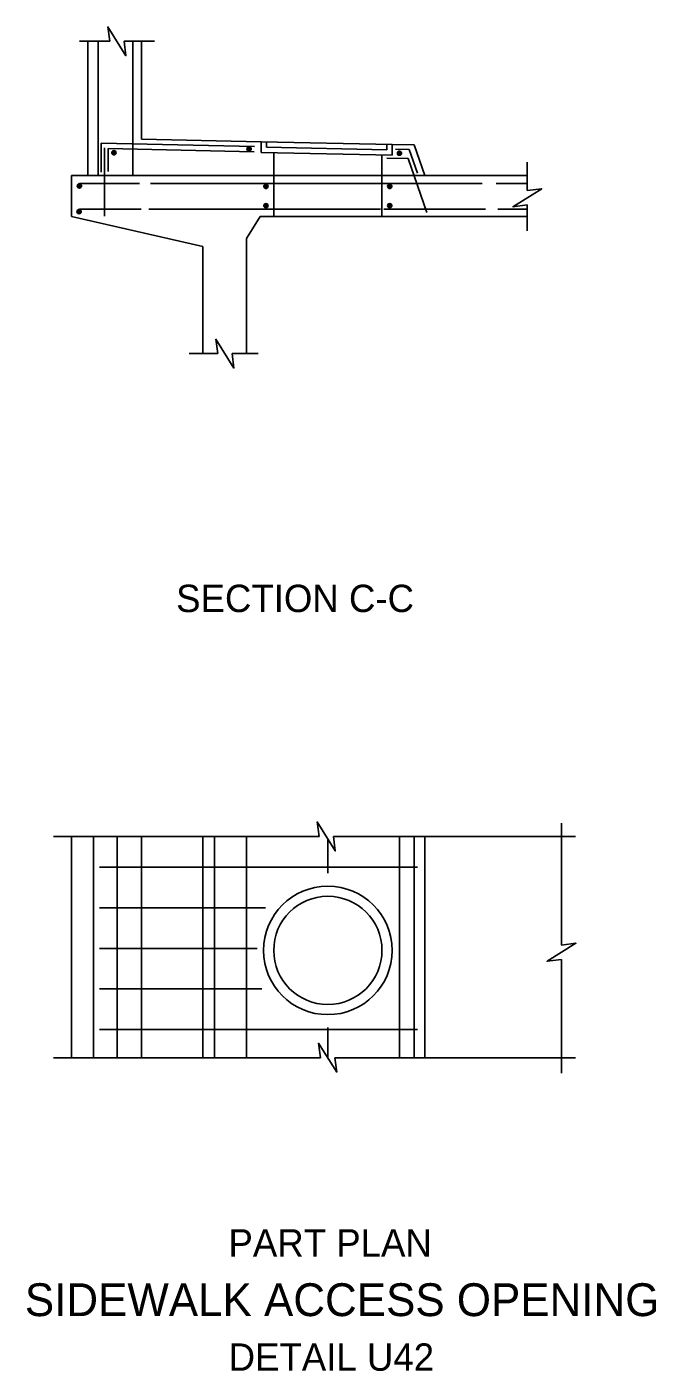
# Model space of a CAD drawing. Extents: x -851.3 to -792.3, y 474.7 to 534.3.
# Drawn here: x -823.66 to -812.04, y 507.24 to 532.07 of the extents above; entities that cross this region are included whole.
import ezdxf

# ---------------------------------------------------------------- set-up
doc = ezdxf.new("R2010")
doc.units = 0
for name, color, linetype in [('56 Stage 3 Anno', 7, 'Continuous'), ('str_Center-Line-A', 7, 'Continuous'), ('str_Concrete-A', 7, 'Continuous'), ('str_Reinforcement-A', 7, 'Continuous'), ('str_Reinforcement-B', 7, 'Continuous'), ('str_Utilities-A', 7, 'Continuous')]:
    doc.layers.add(name, color=color, linetype=linetype)

msp = doc.modelspace()

# ---------------------------------------------------------------- linework, layer by layer
at = {"layer": 'str_Center-Line-A'}
msp.add_line((-819.6, 515.013), (-819.6, 517.117), dxfattribs=at)
at = {"layer": 'str_Concrete-A'}
for p, q in [((-822.13, 531.807), (-822.686, 531.807)), ((-822.533, 531.807), (-822.533, 529.329)), ((-821.301, 531.807), (-821.863, 531.807)), ((-821.545, 531.807), (-821.545, 529.998)), ((-821.545, 529.998), (-819.334, 529.952)), ((-819.1, 528.571), (-819.1, 529.749)), ((-817.1, 528.571), (-817.1, 529.708)), ((-816.914, 529.902), (-816.505, 529.893)), ((-816.505, 529.893), (-816.307, 529.327)), ((-814.417, 529.05), (-814.417, 529.577)), ((-822.836, 529.329), (-822.836, 528.571)), ((-822.836, 529.329), (-814.419, 529.329)), ((-819.1, 529.182), (-817.1, 529.182)), ((-819.092, 528.708), (-817.127, 528.708)), ((-814.417, 528.303), (-814.417, 528.784)), ((-820.409, 528.015), (-822.836, 528.571)), ((-819.6, 528.167), (-819.349, 528.571)), ((-819.349, 528.571), (-814.419, 528.571)), ((-820.409, 526.037), (-820.409, 528.015)), ((-819.6, 528.167), (-819.6, 526.043)), ((-820.134, 526.037), (-820.66, 526.037)), ((-819.387, 526.037), (-819.867, 526.037)), ((-813.784, 515.111), (-813.784, 517.363)), ((-818.263, 517.119), (-823.166, 517.119)), ((-822.836, 513.031), (-822.836, 517.117)), ((-822.431, 513.031), (-822.431, 517.117)), ((-821.545, 517.117), (-821.545, 513.031)), ((-820.409, 517.117), (-820.409, 513.031)), ((-819.6, 517.117), (-819.6, 513.031)), ((-813.524, 517.119), (-817.996, 517.119)), ((-816.505, 517.117), (-816.505, 513.031)), ((-816.307, 517.117), (-816.307, 513.031)), ((-813.784, 512.744), (-813.784, 514.844)), ((-818.236, 513.031), (-823.166, 513.031)), ((-813.524, 513.031), (-817.97, 513.031))]:
    msp.add_line(p, q, dxfattribs=at)
for points in [[(-822.13, 531.807), (-822.163, 532.073), (-821.83, 531.54), (-821.863, 531.807)], [(-814.417, 529.05), (-814.15, 529.084), (-814.683, 528.75), (-814.417, 528.784)], [(-820.134, 526.037), (-820.167, 526.303), (-819.834, 525.77), (-819.867, 526.037)], [(-818.263, 517.119), (-818.296, 517.385), (-817.963, 516.852), (-817.996, 517.119)], [(-813.784, 515.111), (-813.517, 515.144), (-814.05, 514.811), (-813.784, 514.844)], [(-818.236, 513.031), (-818.27, 513.298), (-817.936, 512.764), (-817.97, 513.031)]]:
    msp.add_lwpolyline(points, dxfattribs=at)
for radius in [1.187, 1]:
    msp.add_circle((-818.1, 515.013), radius, dxfattribs=at)
at = {"layer": 'str_Reinforcement-A'}
for p, q in [((-822.344, 531.807), (-822.344, 529.343)), ((-821.701, 531.807), (-821.701, 529.332)), ((-822.29, 529.924), (-819.458, 529.865)), ((-822.29, 529.924), (-822.29, 529.392)), ((-822.227, 529.839), (-822.227, 528.574)), ((-822.156, 529.824), (-819.46, 529.768)), ((-822.156, 529.824), (-822.156, 529.404)), ((-822.083, 529.722), (-822.053, 529.749)), ((-816.852, 529.814), (-816.6, 529.809)), ((-816.6, 529.809), (-816.445, 529.371)), ((-817.012, 529.651), (-816.618, 529.643)), ((-816.618, 529.643), (-816.272, 528.647)), ((-822.689, 529.182), (-821.58, 529.182)), ((-821.376, 529.182), (-819.75, 529.182)), ((-820.153, 529.182), (-819.1, 529.182)), ((-817.1, 529.182), (-815.249, 529.182)), ((-814.988, 529.182), (-814.428, 529.182)), ((-822.689, 528.708), (-821.551, 528.708)), ((-821.405, 528.708), (-819.75, 528.708)), ((-820.095, 528.708), (-819.1, 528.708)), ((-817.067, 528.708), (-815.191, 528.708)), ((-814.959, 528.708), (-814.417, 528.708)), ((-818.1, 517.072), (-818.1, 516.437)), ((-816.443, 516.551), (-822.32, 516.551)), ((-819.25, 515.801), (-822.32, 515.801)), ((-819.408, 515.051), (-822.32, 515.051)), ((-819.319, 514.301), (-822.32, 514.301)), ((-816.443, 513.551), (-822.32, 513.551)), ((-818.1, 513.587), (-818.1, 513.027))]:
    msp.add_line(p, q, dxfattribs=at)
for centre, radius in [((-822.689, 529.135), 0.0395), ((-822.689, 529.135), 0.0348), ((-822.689, 529.135), 0.03), ((-822.689, 529.135), 0.0253), ((-822.689, 529.135), 0.0205), ((-822.689, 529.135), 0.0158), ((-822.689, 529.135), 0.0111), ((-822.689, 529.135), 0.00474), ((-819.245, 529.125), 0.0395), ((-819.245, 529.125), 0.0348), ((-819.245, 529.125), 0.03), ((-819.245, 529.125), 0.0253), ((-819.245, 529.125), 0.0205), ((-819.245, 529.125), 0.0158), ((-819.245, 529.125), 0.0111), ((-819.245, 529.125), 0.00474), ((-816.956, 529.125), 0.0395), ((-816.956, 529.125), 0.0348), ((-816.956, 529.125), 0.03), ((-816.956, 529.125), 0.0253), ((-816.956, 529.125), 0.0205), ((-816.956, 529.125), 0.0158), ((-816.956, 529.125), 0.0111), ((-816.956, 529.125), 0.00474), ((-822.695, 528.661), 0.0395), ((-822.695, 528.661), 0.0348), ((-822.695, 528.661), 0.03), ((-822.695, 528.661), 0.0253), ((-822.695, 528.661), 0.0205), ((-819.245, 528.771), 0.0395), ((-819.245, 528.771), 0.0348), ((-819.245, 528.771), 0.03), ((-819.245, 528.771), 0.0253), ((-819.245, 528.771), 0.0205), ((-819.245, 528.771), 0.0158), ((-819.245, 528.771), 0.0111), ((-819.245, 528.771), 0.00474), ((-816.956, 528.771), 0.0395), ((-816.956, 528.771), 0.0348), ((-816.956, 528.771), 0.03), ((-816.956, 528.771), 0.0253), ((-816.956, 528.771), 0.0205), ((-816.956, 528.771), 0.0158), ((-816.956, 528.771), 0.0111), ((-816.956, 528.771), 0.00474), ((-822.695, 528.661), 0.0158), ((-822.695, 528.661), 0.0111), ((-822.695, 528.661), 0.00474)]:
    msp.add_circle(centre, radius, dxfattribs=at)
at = {"layer": 'str_Reinforcement-B'}
for p, q in [((-821.993, 517.117), (-821.993, 513.031)), ((-820.196, 517.117), (-820.196, 513.031)), ((-816.777, 517.117), (-816.777, 513.031))]:
    msp.add_line(p, q, dxfattribs=at)
for centre, radius in [((-822.053, 529.749), 0.0395), ((-822.053, 529.749), 0.0348), ((-822.053, 529.749), 0.03), ((-822.053, 529.749), 0.0253), ((-822.053, 529.749), 0.0205), ((-822.053, 529.749), 0.0158), ((-822.053, 529.749), 0.0111), ((-822.053, 529.749), 0.00474), ((-819.555, 529.819), 0.0395), ((-819.555, 529.819), 0.0348), ((-819.555, 529.819), 0.03), ((-819.555, 529.819), 0.0253), ((-819.555, 529.819), 0.0205), ((-819.555, 529.819), 0.0158), ((-819.555, 529.819), 0.0111), ((-819.555, 529.819), 0.00474), ((-816.777, 529.74), 0.0395), ((-816.777, 529.74), 0.0348), ((-816.777, 529.74), 0.03), ((-816.777, 529.74), 0.0253), ((-816.777, 529.74), 0.0205), ((-816.777, 529.74), 0.0158), ((-816.777, 529.74), 0.0111), ((-816.777, 529.74), 0.00474)]:
    msp.add_circle(centre, radius, dxfattribs=at)
at = {"layer": 'str_Utilities-A'}
for p, q in [((-819.334, 529.953), (-819.334, 529.854)), ((-819.334, 529.952), (-816.914, 529.902)), ((-819.236, 529.95), (-819.236, 529.849)), ((-819.334, 529.854), (-819.334, 529.754)), ((-819.334, 529.754), (-816.914, 529.704)), ((-819.236, 529.849), (-817.011, 529.803)), ((-817.011, 529.904), (-817.011, 529.803)), ((-816.914, 529.902), (-816.914, 529.704))]:
    msp.add_line(p, q, dxfattribs=at)

# ---------------------------------------------------------------- texts
at = {"layer": '56 Stage 3 Anno'}
for s, height, p in [('SECTION C-C', 0.50556, (-820.903, 521.263)), ('PART PLAN', 0.5056, (-819.936, 509.357)), ('DETAIL U42', 0.5056, (-819.933, 507.248))]:
    msp.add_text(s, height=height, dxfattribs=at).set_placement(p)
at = {"layer": 'str_Reinforcement-A'}
msp.add_text('SIDEWALK ACCESS OPENING', height=0.60667, dxfattribs=at).set_placement((-823.697, 508.257))

doc.saveas('drawing.dxf')
